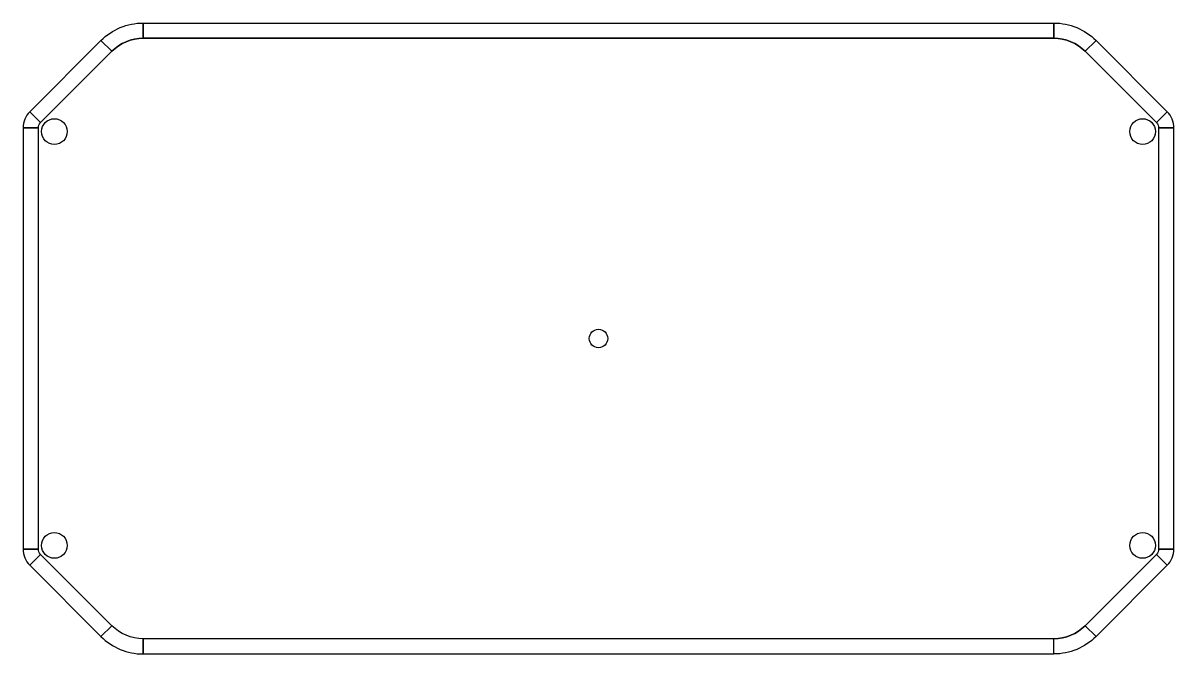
# Model space of a CAD drawing. Header units: millimetres. Extents: x -119 to 119, y -65 to 65.
import ezdxf

# ---------------------------------------------------------------- set-up
doc = ezdxf.new("R2010")
doc.units = ezdxf.units.MM
doc.layers.get('0').update_dxf_attribs({"linetype": 'CONTINUOUS'})

msp = doc.modelspace()

# ---------------------------------------------------------------- linework, layer by layer
for points in [[(-94.32, 65.34), (-94.32, 62.17, 0.198912), (-100.82, 59.48), (-103.06, 61.72, -0.198912)], [(103.06, 61.72), (100.82, 59.48, 0.198912), (94.32, 62.17), (94.32, 65.34, -0.198912)], [(94.32, -62.17), (-94.32, -62.17, -0.198912), (-100.82, -59.48), (-115.56, -44.73, -0.198912), (-116.03, -43.6), (-116.03, 43.6, -0.198912), (-115.56, 44.73), (-100.82, 59.48, -0.198912), (-94.32, 62.17), (94.32, 62.17, -0.198912), (100.82, 59.48), (115.56, 44.73, -0.198912), (116.03, 43.6), (116.03, -43.6, -0.198912), (115.56, -44.73), (100.82, -59.48, -0.198912)], [(-115.56, 44.73), (-117.8, 46.98, 0.198912), (-119.2, 43.6), (-116.03, 43.6, -0.198912)], [(117.8, 46.98), (115.56, 44.73, -0.198912), (116.03, 43.6), (119.2, 43.6, 0.198912)], [(-116.03, -43.6), (-119.2, -43.6, 0.198912), (-117.8, -46.98), (-115.56, -44.73, -0.198912)], [(119.2, -43.6), (116.03, -43.6, -0.198912), (115.56, -44.73), (117.8, -46.98, 0.198912)], [(-100.82, -59.48), (-103.06, -61.72, 0.198912), (-94.32, -65.34), (-94.32, -62.17, -0.198912)], [(103.06, -61.72, -0.198912), (94.32, -65.34), (94.32, -62.17, 0.198912), (100.82, -59.48)]]:
    msp.add_lwpolyline(points, format="xyb", close=True)
for points in [[(94.32, 65.34), (94.32, 62.17), (-94.32, 62.17), (-94.32, 65.34)], [(-103.06, 61.72), (-100.82, 59.48), (-115.56, 44.73), (-117.8, 46.98)], [(103.06, 61.72), (117.8, 46.98), (115.56, 44.73), (100.82, 59.48)], [(-116.03, 43.6), (-119.2, 43.6), (-119.2, -43.6), (-116.03, -43.6)], [(119.2, 43.6), (116.03, 43.6), (116.03, -43.6), (119.2, -43.6)], [(-115.56, -44.73), (-117.8, -46.98), (-103.06, -61.72), (-100.82, -59.48)], [(117.8, -46.98), (103.06, -61.72), (100.82, -59.48), (115.56, -44.73)], [(-94.32, -62.17), (-94.32, -65.34), (94.32, -65.34), (94.32, -62.17)]]:
    msp.add_lwpolyline(points, close=True)
for centre, radius in [((-112.71, 42.86), 2.67), ((112.71, 42.86), 2.67), ((0, 0), 1.91), ((-112.71, -42.86), 2.67), ((112.71, -42.86), 2.67)]:
    msp.add_circle(centre, radius)

doc.saveas('drawing.dxf')
